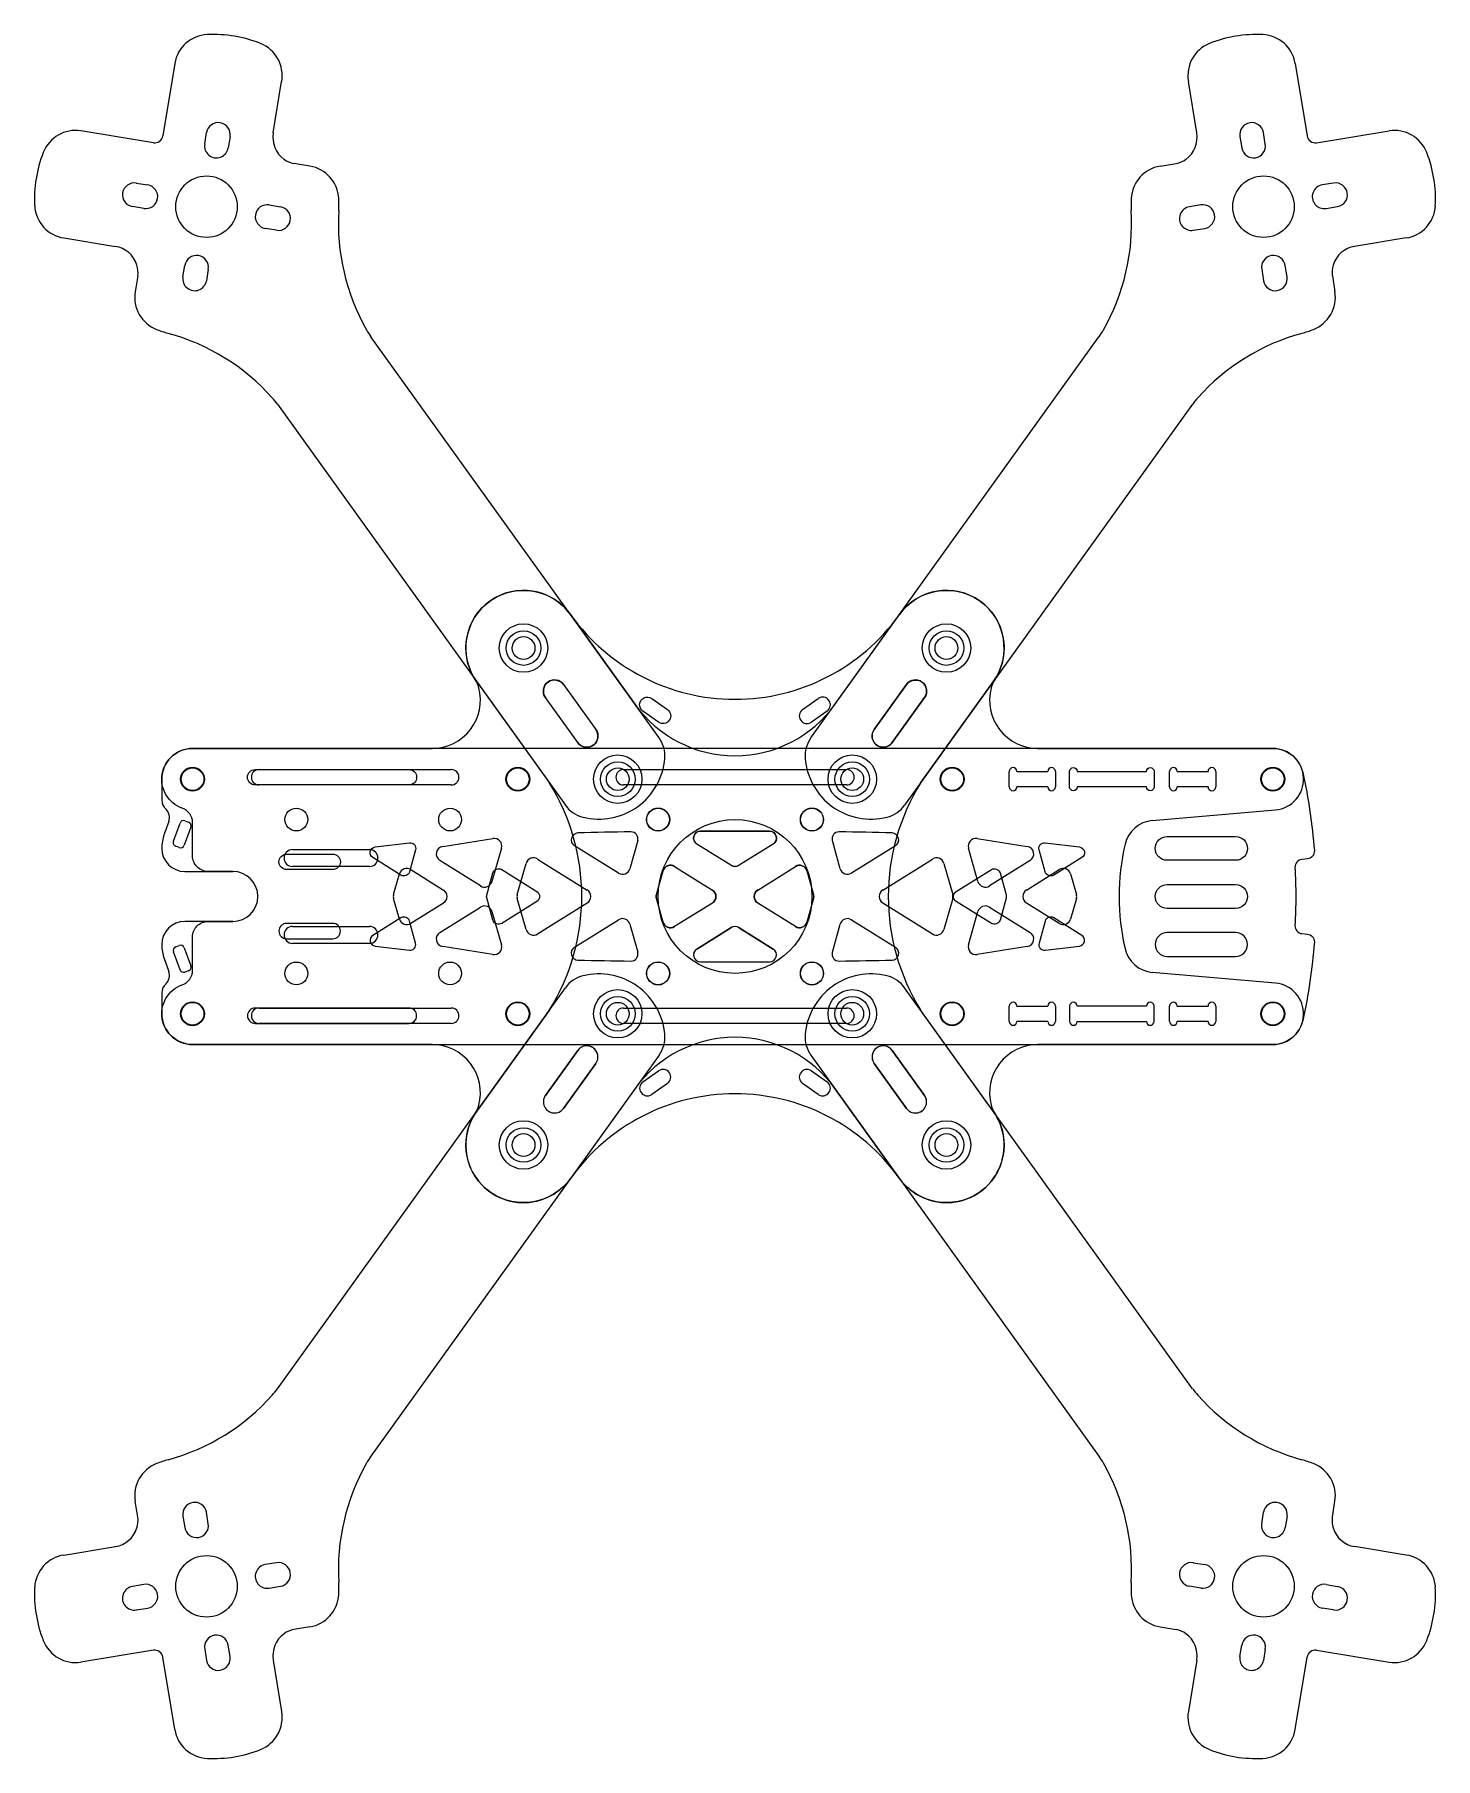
# Model space of a CAD drawing. Header units: millimetres. Extents: x 1 to 183, y -61 to 163.
import ezdxf

# ---------------------------------------------------------------- set-up
doc = ezdxf.new("R2010")
doc.units = ezdxf.units.MM
for name, color, linetype in [('5 Inch Arms', 4, 'Continuous'), ('Locking Plate', 6, 'Continuous'), ('Main Plate', 2, 'Continuous')]:
    doc.layers.add(name, color=color, linetype=linetype)
doc.layers.add('Top Plate', color=1, linetype='Continuous', true_color=0xff0000)

msp = doc.modelspace()

# ---------------------------------------------------------------- linework, layer by layer
at = {"layer": '5 Inch Arms'}
for p, q in [((19.3, 159.04), (17.76, 149.61)), ((165.04, 159.04), (166.58, 149.61)), ((32.11, 150), (33.2, 156.7)), ((152.22, 150), (151.13, 156.7)), ((16.52, 148.72), (7.1, 150.27)), ((167.81, 148.72), (177.24, 150.27)), ((23.19, 148.56), (23.43, 150.04)), ((26.49, 149.54), (26.25, 148.06)), ((157.84, 149.54), (158.08, 148.06)), ((161.14, 148.56), (160.9, 150.04)), ((36.87, 145.68), (34.79, 146.03)), ((147.46, 145.68), (149.54, 146.03)), ((14.3, 143.48), (15.78, 143.24)), ((170.03, 143.48), (168.55, 143.24)), ((15.28, 140.18), (13.8, 140.42)), ((31.57, 140.65), (33.05, 140.41)), ((152.76, 140.65), (151.28, 140.41)), ((169.05, 140.18), (170.53, 140.42)), ((32.55, 137.35), (31.07, 137.59)), ((151.78, 137.35), (153.26, 137.59)), ((4.87, 136.35), (11.57, 135.25)), ((179.46, 136.35), (172.76, 135.25)), ((20.36, 131.29), (20.61, 132.77)), ((23.66, 132.27), (23.42, 130.79)), ((160.67, 132.27), (160.91, 130.79)), ((163.97, 131.29), (163.73, 132.77)), ((14.48, 131.44), (14.14, 129.35)), ((169.86, 131.44), (170.19, 129.35)), ((82.3, 71.34), (44.82, 123.5)), ((102.04, 71.34), (139.51, 123.5)), ((32.64, 114.74), (70.11, 62.59)), ((151.69, 114.74), (114.22, 62.59)), ((71.71, 70.73), (67.51, 76.58)), ((69.87, 78.27), (74.07, 72.43)), ((114.47, 78.27), (110.27, 72.43)), ((112.62, 70.73), (116.82, 76.58)), ((32.64, -13.29), (70.11, 38.86)), ((151.69, -13.29), (114.22, 38.86)), ((82.3, 30.11), (44.82, -22.04)), ((71.71, 30.72), (67.51, 24.87)), ((102.04, 30.11), (139.51, -22.04)), ((112.62, 30.72), (116.82, 24.87)), ((69.87, 23.18), (74.07, 29.03)), ((114.47, 23.18), (110.27, 29.03)), ((14.48, -29.98), (14.14, -27.9)), ((169.86, -29.98), (170.19, -27.9)), ((20.36, -29.84), (20.61, -31.32)), ((23.66, -30.82), (23.42, -29.34)), ((160.67, -30.82), (160.91, -29.34)), ((163.97, -29.84), (163.73, -31.32)), ((4.87, -34.89), (11.57, -33.79)), ((179.46, -34.89), (172.76, -33.79)), ((32.55, -35.9), (31.07, -36.14)), ((151.78, -35.9), (153.26, -36.14)), ((15.28, -38.72), (13.8, -38.97)), ((31.57, -39.2), (33.05, -38.96)), ((152.76, -39.2), (151.28, -38.96)), ((169.05, -38.72), (170.53, -38.97)), ((14.3, -42.03), (15.78, -41.78)), ((170.03, -42.03), (168.55, -41.78)), ((36.87, -44.23), (34.79, -44.58)), ((147.46, -44.23), (149.54, -44.58)), ((26.49, -48.09), (26.25, -46.61)), ((157.84, -48.09), (158.08, -46.61)), ((16.52, -47.27), (7.1, -48.82)), ((19.3, -57.58), (17.76, -48.16)), ((23.19, -47.11), (23.43, -48.59)), ((32.11, -48.55), (33.2, -55.25)), ((152.22, -48.55), (151.13, -55.25)), ((161.14, -47.11), (160.9, -48.59)), ((165.04, -57.58), (166.58, -48.16)), ((167.81, -47.27), (177.24, -48.82))]:
    msp.add_line(p, q, dxfattribs=at)
for centre, radius in [((23.43, 140.41), 4), ((160.91, 140.41), 4), ((64.66, 83.03), 1.48), ((119.67, 83.03), 1.48), ((76.92, 65.98), 1.48), ((107.42, 65.98), 1.48), ((76.92, 35.48), 1.48), ((107.42, 35.48), 1.48), ((64.66, 18.42), 1.48), ((119.67, 18.42), 1.48), ((23.43, -38.96), 4), ((160.91, -38.96), 4)]:
    msp.add_circle(centre, radius, dxfattribs=at)
for centre, radius, start, end in [((23.73, 158.29), 4.5, 92.6273, 170.3852), ((24.36, 146.3), 16.5, 68.2848, 92.8902), ((28.77, 157.46), 4.5, 350.2812, 67.8395), ((155.57, 157.46), 4.5, 112.1605, 189.7188), ((159.97, 146.3), 16.5, 87.1098, 111.7152), ((160.6, 158.29), 4.5, 9.6148, 87.3727), ((6.39, 145.82), 4.5, 81.0148, 158.7727), ((24.96, 149.79), 1.55, 350.7, 170.7), ((159.37, 149.79), 1.55, 9.3, 189.3), ((177.94, 145.82), 4.5, 21.2273, 98.9852), ((16.7, 149.78), 1.07, 260.6804, 350.7196), ((24.72, 148.31), 1.55, 170.7, 350.7), ((35.61, 149.43), 3.55, 170.7334, 233.706), ((148.72, 149.43), 3.55, 306.294, 9.2666), ((159.61, 148.31), 1.55, 189.3, 9.3), ((167.64, 149.78), 1.07, 189.2804, 279.3196), ((17.55, 141.41), 16.5, 158.5098, 183.1152), ((35.29, 148.99), 3, 233.706, 260.483), ((149.05, 148.99), 3, 279.517, 306.294), ((166.78, 141.41), 16.5, 356.8848, 21.4902), ((14.05, 141.95), 1.55, 80.7, 260.7), ((36.13, 141.25), 4.5, 2.9883, 80.483), ((148.2, 141.25), 4.5, 99.517, 177.0117), ((170.28, 141.95), 1.55, 279.3, 99.3), ((15.53, 141.71), 1.55, 260.7, 80.7), ((24.15, 140.62), 16.5, 357.5062, 2.9883), ((160.19, 140.62), 16.5, 177.0117, 182.4938), ((168.8, 141.71), 1.55, 99.3, 279.3), ((5.57, 140.79), 4.5, 183.5605, 261.1188), ((31.32, 139.12), 1.55, 80.7, 260.7), ((32.8, 138.88), 1.55, 260.7, 80.7), ((68.63, 138.25), 28.05, 176.6304, 209.6281), ((115.7, 138.25), 28.05, 330.3719, 3.3696), ((151.53, 138.88), 1.55, 99.3, 279.3), ((153.01, 139.12), 1.55, 279.3, 99.3), ((178.77, 140.79), 4.5, 278.8812, 356.4395), ((10.99, 131.75), 3.55, 17.694, 80.6666), ((173.34, 131.75), 3.55, 99.3334, 162.306), ((11.52, 131.91), 3, 350.917, 17.694), ((22.13, 132.52), 1.55, 350.7, 170.7), ((162.2, 132.52), 1.55, 9.3, 189.3), ((172.82, 131.91), 3, 162.306, 189.083), ((21.89, 131.04), 1.55, 170.7, 350.7), ((162.44, 131.04), 1.55, 189.3, 9.3), ((18.59, 128.64), 4.5, 170.917, 248.4117), ((165.75, 128.64), 4.5, 291.5883, 9.083), ((23, 139.8), 16.5, 248.4117, 253.8938), ((11.06, 96.88), 28.05, 41.7719, 74.7696), ((52.94, 129.33), 10, 209.6281, 215.7), ((131.39, 129.33), 10, 324.3, 330.3719), ((173.28, 96.88), 28.05, 105.2304, 138.2281), ((161.33, 139.8), 16.5, 286.1062, 291.5883), ((24.52, 108.91), 10, 35.7, 41.7719), ((159.82, 108.91), 10, 138.2281, 144.3), ((68.69, 77.43), 1.45, 35.7, 215.7), ((115.64, 77.43), 1.45, 324.3, 144.3), ((72.89, 71.58), 1.45, 215.7, 35.7), ((111.44, 71.58), 1.45, 144.3, 324.3), ((79.05, 69.01), 4, 355.3574, 35.7), ((105.29, 69.01), 4, 144.3, 184.6426), ((74.47, 69.38), 8.59, 256.0426, 355.3574), ((109.86, 69.38), 8.59, 184.6426, 283.9574), ((73.36, 64.92), 4, 215.7, 256.0426), ((110.97, 64.92), 4, 283.9574, 324.3), ((73.36, 36.53), 4, 103.9574, 144.3), ((74.47, 32.07), 8.59, 4.6426, 103.9574), ((109.86, 32.07), 8.59, 76.0426, 175.3574), ((110.97, 36.53), 4, 35.7, 76.0426), ((79.05, 32.44), 4, 324.3, 4.6426), ((105.29, 32.44), 4, 175.3574, 215.7), ((72.89, 29.87), 1.45, 324.3, 144.3), ((111.44, 29.87), 1.45, 35.7, 215.7), ((68.69, 24.03), 1.45, 144.3, 324.3), ((115.64, 24.03), 1.45, 215.7, 35.7), ((24.52, -7.45), 10, 318.2281, 324.3), ((159.82, -7.45), 10, 215.7, 221.7719), ((11.06, 4.57), 28.05, 285.2304, 318.2281), ((173.28, 4.57), 28.05, 221.7719, 254.7696), ((52.94, -27.88), 10, 144.3, 150.3719), ((131.39, -27.88), 10, 29.6281, 35.7), ((18.59, -27.19), 4.5, 111.5883, 189.083), ((23, -38.35), 16.5, 106.1062, 111.5883), ((68.63, -36.8), 28.05, 150.3719, 183.3696), ((115.7, -36.8), 28.05, 356.6304, 29.6281), ((161.33, -38.35), 16.5, 68.4117, 73.8938), ((165.75, -27.19), 4.5, 350.917, 68.4117), ((21.89, -29.59), 1.55, 9.3, 189.3), ((162.44, -29.59), 1.55, 350.7, 170.7), ((10.99, -30.29), 3.55, 279.3334, 342.306), ((11.52, -30.46), 3, 342.306, 9.083), ((22.13, -31.07), 1.55, 189.3, 9.3), ((162.2, -31.07), 1.55, 170.7, 350.7), ((172.82, -30.46), 3, 170.917, 197.694), ((173.34, -30.29), 3.55, 197.694, 260.6666), ((5.57, -39.34), 4.5, 98.8812, 176.4395), ((178.77, -39.34), 4.5, 3.5605, 81.1188), ((31.32, -37.67), 1.55, 99.3, 279.3), ((32.8, -37.43), 1.55, 279.3, 99.3), ((151.53, -37.43), 1.55, 80.7, 260.7), ((153.01, -37.67), 1.55, 260.7, 80.7), ((17.55, -39.96), 16.5, 176.8848, 201.4902), ((14.05, -40.5), 1.55, 99.3, 279.3), ((15.53, -40.25), 1.55, 279.3, 99.3), ((36.13, -39.79), 4.5, 279.517, 357.0117), ((24.15, -39.17), 16.5, 357.0117, 2.4938), ((160.19, -39.17), 16.5, 177.5062, 182.9883), ((148.2, -39.79), 4.5, 182.9883, 260.483), ((168.8, -40.25), 1.55, 80.7, 260.7), ((170.28, -40.5), 1.55, 260.7, 80.7), ((166.78, -39.96), 16.5, 338.5098, 3.1152), ((35.29, -47.54), 3, 99.517, 126.294), ((149.05, -47.54), 3, 53.706, 80.483), ((6.39, -44.37), 4.5, 201.2273, 278.9852), ((24.72, -46.86), 1.55, 9.3, 189.3), ((35.61, -47.98), 3.55, 126.294, 189.2666), ((148.72, -47.98), 3.55, 350.7334, 53.706), ((159.61, -46.86), 1.55, 350.7, 170.7), ((177.94, -44.37), 4.5, 261.0148, 338.7727), ((16.7, -48.33), 1.07, 9.2804, 99.3196), ((24.96, -48.34), 1.55, 189.3, 9.3), ((159.37, -48.34), 1.55, 170.7, 350.7), ((167.64, -48.33), 1.07, 80.6804, 170.7196), ((28.77, -56.01), 4.5, 292.1605, 9.7188), ((155.57, -56.01), 4.5, 170.2812, 247.8395), ((23.73, -56.83), 4.5, 189.6148, 267.3727), ((160.6, -56.83), 4.5, 272.6273, 350.3852), ((24.36, -44.85), 16.5, 267.1098, 291.7152), ((159.97, -44.85), 16.5, 248.2848, 272.8902)]:
    msp.add_arc(centre, radius, start, end, dxfattribs=at)
at = {"layer": 'Locking Plate'}
for p, q in [((70.81, 87.33), (70.75, 87.41)), ((113.58, 87.41), (113.52, 87.33)), ((58.57, 78.65), (67.99, 65.55)), ((116.34, 65.55), (125.76, 78.65)), ((71.71, 70.73), (67.51, 76.58)), ((69.87, 78.27), (74.07, 72.43)), ((100.95, 75.03), (103, 76.47)), ((110.27, 72.43), (114.47, 78.27)), ((116.82, 76.58), (112.62, 70.73)), ((104.15, 74.83), (102.1, 73.4)), ((67.99, 35.91), (58.57, 22.8)), ((125.76, 22.8), (116.34, 35.91)), ((67.51, 24.87), (71.71, 30.72)), ((112.62, 30.72), (116.82, 24.87)), ((74.07, 29.03), (69.87, 23.18)), ((80.19, 26.62), (82.23, 28.06)), ((102.1, 28.06), (104.15, 26.62)), ((114.47, 23.18), (110.27, 29.03)), ((83.38, 26.42), (81.33, 24.99)), ((103, 24.99), (100.95, 26.42)), ((70.75, 14.05), (70.81, 14.13)), ((113.52, 14.13), (113.58, 14.05))]:
    msp.add_line(p, q, dxfattribs=at)
msp.add_lwpolyline([(83.38, 75.03, -1), (82.23, 73.4), (80.19, 74.83, -1), (81.33, 76.47)], format="xyb", close=True, dxfattribs=at)
for centre, radius in [((64.66, 83.03), 3.15), ((64.66, 83.03), 2.25), ((119.67, 83.03), 3.15), ((119.67, 83.03), 2.25), ((76.92, 65.98), 3.15), ((76.92, 65.98), 2.25), ((107.42, 65.98), 3.15), ((107.42, 65.98), 2.25), ((82.17, 60.73), 1.5), ((92.17, 50.73), 10), ((102.17, 60.73), 1.5), ((82.17, 40.73), 1.5), ((102.17, 40.73), 1.5), ((76.92, 35.48), 3.15), ((107.42, 35.48), 3.15), ((76.92, 35.48), 2.25), ((107.42, 35.48), 2.25), ((64.66, 18.42), 3.15), ((64.66, 18.42), 2.25), ((119.67, 18.42), 3.15), ((119.67, 18.42), 2.25)]:
    msp.add_circle(centre, radius, dxfattribs=at)
for centre, radius, start, end in [((64.66, 83.03), 7.5, 35.7, 215.7), ((119.67, 83.03), 7.5, 324.3, 144.3), ((92.17, 102.67), 26.3, 215.7, 324.3), ((68.69, 77.43), 1.45, 35.7, 215.7), ((115.64, 77.43), 1.45, 324.3, 144.3), ((103.57, 75.65), 1, 305, 125), ((101.53, 74.21), 1, 125, 305), ((72.89, 71.58), 1.45, 215.7, 35.7), ((111.44, 71.58), 1.45, 144.3, 324.3), ((44.23, 50.73), 28.01, 328.0479, 31.9521), ((140.11, 50.73), 28.01, 148.0479, 211.9521), ((72.89, 29.87), 1.45, 324.3, 144.3), ((111.44, 29.87), 1.45, 35.7, 215.7), ((82.81, 27.24), 1, 305, 125), ((101.53, 27.24), 1, 55, 235), ((68.69, 24.03), 1.45, 144.3, 324.3), ((92.17, -1.22), 26.3, 35.7, 144.3), ((80.76, 25.81), 1, 125, 305), ((103.57, 25.81), 1, 235, 55), ((115.64, 24.03), 1.45, 215.7, 35.7), ((64.66, 18.42), 7.5, 144.3, 324.3), ((119.67, 18.42), 7.5, 215.7, 35.7)]:
    msp.add_arc(centre, radius, start, end, dxfattribs=at)
at = {"layer": 'Main Plate'}
for points in [[(21.61, 31.48, -0.843039), (20.27, 39.25, 0.317837), (21.61, 41.13), (21.61, 45.48, -0.414214), (23.61, 47.48), (26.86, 47.48, 1), (26.86, 53.98), (23.61, 53.98, -0.414214), (21.61, 55.98), (21.61, 60.32, 0.317837), (20.27, 62.21, -0.843039), (21.61, 69.98), (52.77, 69.98, 0.492011), (58.84, 77.86, 0.077782), (58.34, 78.99, -0.973149), (70.75, 87.41), (79.17, 75.69, 0.512828), (105.16, 75.69), (113.58, 87.41, -0.973149), (125.99, 78.99, 0.077782), (125.49, 77.86, 0.492011), (131.56, 69.98), (162.12, 69.98, -0.352652), (166.02, 66.83, -0.033946), (167.52, 56.69, -0.411771), (166.61, 55.61), (165.91, 55.55, 0.40386), (165, 54.5, -0.025899), (165, 46.95, 0.40386), (165.91, 45.9), (166.61, 45.84, -0.411771), (167.52, 44.77, -0.033946), (166.02, 34.62, -0.352652), (162.12, 31.48), (131.56, 31.48, 0.492011), (125.49, 23.59, 0.077782), (125.99, 22.46, -0.973149), (113.58, 14.05), (105.16, 25.76, 0.512828), (79.17, 25.76), (70.75, 14.05, -0.973149), (58.34, 22.46, 0.077782), (58.84, 23.59, 0.492011), (52.77, 31.48)], [(116.82, 76.58), (112.62, 70.73, -1), (110.27, 72.43), (114.47, 78.27, -1)], [(136.68, 64.98, -1), (135.68, 64.98), (135.68, 66.98, -1), (136.68, 66.98), (145.68, 66.98, -1), (146.68, 66.98), (146.68, 64.98, -1), (145.68, 64.98)], [(29.76, 65.23, -1), (29.76, 67.23), (49.76, 67.23, -1), (49.76, 65.23)], [(96.66, 59.22, -0.751659), (97.14, 57.55), (92.7, 54.78, -0.286684), (91.64, 54.78), (87.2, 57.55, -0.751659), (87.67, 59.22)], [(157.28, 58.53, -1), (157.28, 55.43), (148.37, 55.43, -1), (148.37, 58.53)], [(33.85, 54.23, -1), (33.85, 56.23), (39.85, 56.23, -1), (39.85, 54.23)], [(45.06, 55.79, -0.70656), (45.36, 57.17), (49.81, 57.72, -0.534402), (50.62, 56.78), (49.84, 53.94, -0.501556), (48.72, 53.51)], [(136.97, 57.17, -0.70656), (137.28, 55.79), (133.62, 53.51, -0.501556), (132.5, 53.94), (131.71, 56.78, -0.534402), (132.53, 57.72)], [(60.69, 53.79, -0.501556), (61.82, 54.23), (66.4, 51.36, -0.55435), (66.4, 50.09), (61.82, 47.23, -0.501556), (60.69, 47.66), (59.85, 50.73)], [(84.3, 46.81, -0.501541), (82.81, 47.39), (81.96, 50.46, -0.135658), (81.96, 50.99), (82.81, 54.06, -0.501541), (84.3, 54.64), (89.22, 51.57, -0.554383), (89.22, 49.88)], [(100.03, 54.64, -0.501541), (101.52, 54.06), (102.37, 50.99, -0.135658), (102.37, 50.46), (101.52, 47.39, -0.501541), (100.03, 46.81), (95.12, 49.88, -0.554383), (95.12, 51.57)], [(120.93, 50.09, -0.55435), (120.93, 51.36), (125.52, 54.23, -0.501556), (126.64, 53.79), (127.43, 50.93, -0.135659), (127.43, 50.53), (126.64, 47.66, -0.501556), (125.52, 47.23)], [(148.37, 49.18, -1), (148.37, 52.28), (157.28, 52.28, -1), (157.28, 49.18)], [(33.85, 47.23, 1), (33.85, 45.23), (39.85, 45.23, 1), (39.85, 47.23)], [(45.06, 45.66, 0.70656), (45.36, 44.28), (49.81, 43.73, 0.534402), (50.62, 44.68), (49.84, 47.51, 0.501556), (48.72, 47.95)], [(136.97, 44.28, 0.70656), (137.28, 45.66), (133.62, 47.95, 0.501556), (132.5, 47.51), (131.71, 44.68, 0.534402), (132.53, 43.73)], [(96.66, 42.24, 0.751659), (97.14, 43.9), (92.7, 46.67, 0.286684), (91.64, 46.67), (87.2, 43.9, 0.751659), (87.67, 42.24)], [(157.28, 42.93, 1), (157.28, 46.03), (148.37, 46.03, 1), (148.37, 42.93)], [(29.76, 36.23, 1), (29.76, 34.23), (49.76, 34.23, 1), (49.76, 36.23)], [(136.68, 36.48, 1), (135.68, 36.48), (135.68, 34.48, 1), (136.68, 34.48), (145.68, 34.48, 1), (146.68, 34.48), (146.68, 36.48, 1), (145.68, 36.48)], [(116.82, 24.87), (112.62, 30.72, 1), (110.27, 29.03), (114.47, 23.18, 1)]]:
    msp.add_lwpolyline(points, format="xyb", close=True, dxfattribs=at)
for points in [[(74.07, 72.43, -1), (71.71, 70.73), (67.51, 76.58, -1), (69.87, 78.27), (74.07, 72.43)], [(74.07, 29.03, 1), (71.71, 30.72), (67.51, 24.87, 1), (69.87, 23.18), (74.07, 29.03)]]:
    msp.add_lwpolyline(points, format="xyb", dxfattribs=at)
for centre in [(64.66, 83.03), (119.67, 83.03), (21.61, 65.98), (63.92, 65.98), (76.92, 65.98), (107.42, 65.98), (120.42, 65.98), (162.12, 65.98), (35.11, 60.73), (55.11, 60.73), (82.17, 60.73), (102.17, 60.73), (35.11, 40.73), (55.11, 40.73), (82.17, 40.73), (102.17, 40.73), (21.61, 35.48), (63.92, 35.48), (76.92, 35.48), (107.42, 35.48), (120.42, 35.48), (162.12, 35.48), (64.66, 18.42), (119.67, 18.42)]:
    msp.add_circle(centre, 1.48, dxfattribs=at)
at = {"layer": 'Top Plate'}
for p, q in [((162.12, 69.98), (21.61, 69.98)), ((17.61, 65.98), (17.61, 63.23)), ((30.26, 67.23), (55.26, 67.23)), ((55.26, 65.23), (30.26, 65.23)), ((77.67, 67.23), (106.67, 67.23)), ((106.67, 65.23), (77.67, 65.23)), ((127.84, 64.98), (127.84, 66.98)), ((128.84, 66.98), (132.84, 66.98)), ((133.84, 66.98), (133.84, 64.98)), ((148.69, 64.98), (148.69, 66.98)), ((149.69, 66.98), (153.69, 66.98)), ((154.69, 66.98), (154.69, 64.98)), ((132.84, 64.98), (128.84, 64.98)), ((153.69, 64.98), (149.69, 64.98)), ((20.62, 60.56), (21.09, 60.38)), ((146.44, 60.59), (162.46, 61.99)), ((18.53, 60.47), (17.93, 58.81)), ((19.12, 57.91), (19.98, 60.26)), ((21.39, 59.74), (20.53, 57.39)), ((17.61, 56.99), (17.61, 56.98)), ((19.89, 57.1), (19.42, 57.27)), ((34.62, 56.83), (44.62, 56.83)), ((54.16, 57.24), (60.68, 58.27)), ((61.8, 57.01), (60.56, 52.68)), ((77, 53.76), (71.28, 57.33)), ((79.51, 57.99), (78.5, 54.34)), ((91.64, 54.78), (87.2, 57.55)), ((97.14, 57.55), (92.7, 54.78)), ((105.84, 54.34), (104.83, 57.99)), ((113.05, 57.33), (107.33, 53.76)), ((123.77, 52.68), (122.53, 57.01)), ((123.65, 58.27), (130.18, 57.24)), ((20.61, 53.98), (26.86, 53.98)), ((44.62, 54.63), (34.62, 54.63)), ((50.01, 54.23), (54.25, 51.57)), ((59.07, 52.1), (53.78, 55.41)), ((63.85, 51), (65.01, 55.03)), ((66.5, 55.6), (72.95, 51.57)), ((81.96, 50.99), (82.81, 54.06)), ((84.3, 54.64), (89.22, 51.57)), ((95.12, 51.57), (100.03, 54.64)), ((101.52, 54.06), (102.37, 50.99)), ((111.39, 51.57), (117.84, 55.6)), ((119.33, 55.03), (120.48, 51)), ((130.55, 55.41), (125.26, 52.1)), ((130.08, 51.57), (134.33, 54.23)), ((47.76, 51), (48.52, 53.66)), ((135.82, 53.66), (136.58, 51)), ((48.52, 47.8), (47.76, 50.45)), ((54.25, 49.88), (50.01, 47.23)), ((53.78, 46.05), (59.07, 49.35)), ((65.01, 46.42), (63.85, 50.45)), ((72.95, 49.88), (66.5, 45.85)), ((82.81, 47.39), (81.96, 50.46)), ((89.22, 49.88), (84.3, 46.81)), ((100.03, 46.81), (95.12, 49.88)), ((102.37, 50.46), (101.52, 47.39)), ((117.84, 45.85), (111.39, 49.88)), ((120.48, 50.45), (119.33, 46.42)), ((125.26, 49.35), (130.55, 46.05)), ((134.33, 47.23), (130.08, 49.88)), ((136.58, 50.45), (135.82, 47.8)), ((26.86, 47.48), (20.61, 47.48)), ((60.56, 48.78), (61.8, 44.45)), ((71.28, 44.12), (77, 47.7)), ((78.5, 47.11), (79.51, 43.47)), ((104.83, 43.47), (105.84, 47.11)), ((107.33, 47.7), (113.05, 44.12)), ((122.53, 44.45), (123.77, 48.78)), ((34.62, 46.83), (44.62, 46.83)), ((87.2, 43.9), (91.64, 46.67)), ((92.7, 46.67), (97.14, 43.9)), ((17.61, 44.48), (17.61, 44.46)), ((17.93, 42.65), (18.53, 40.98)), ((19.98, 41.2), (19.12, 43.55)), ((19.42, 44.19), (19.89, 44.36)), ((20.53, 44.06), (21.39, 41.71)), ((44.62, 44.63), (34.62, 44.63)), ((60.68, 43.18), (54.16, 44.21)), ((130.18, 44.21), (123.65, 43.18)), ((21.09, 41.07), (20.62, 40.9)), ((162.46, 39.46), (146.44, 40.86)), ((17.61, 38.22), (17.61, 35.48)), ((30.26, 36.23), (55.26, 36.23)), ((77.67, 36.23), (106.67, 36.23)), ((127.84, 34.48), (127.84, 36.48)), ((128.84, 36.48), (132.84, 36.48)), ((133.84, 36.48), (133.84, 34.48)), ((148.69, 34.48), (148.69, 36.48)), ((149.69, 36.48), (153.69, 36.48)), ((154.69, 36.48), (154.69, 34.48)), ((55.26, 34.23), (30.26, 34.23)), ((106.67, 34.23), (77.67, 34.23)), ((132.84, 34.48), (128.84, 34.48)), ((153.69, 34.48), (149.69, 34.48)), ((21.61, 31.48), (162.12, 31.48))]:
    msp.add_line(p, q, dxfattribs=at)
for centre in [(21.61, 65.98), (63.92, 65.98), (120.42, 65.98), (162.12, 65.98), (21.61, 35.48), (63.92, 35.48), (120.42, 35.48), (162.12, 35.48)]:
    msp.add_circle(centre, 1.55, dxfattribs=at)
for centre, radius, start, end in [((21.61, 65.98), 4, 90, 180), ((162.12, 65.98), 4, 275, 90), ((128.34, 66.98), 0.5, 0, 180), ((133.34, 66.98), 0.5, 0, 180), ((149.19, 66.98), 0.5, 0, 180), ((154.19, 66.98), 0.5, 0, 180), ((30.26, 66.23), 1, 90, 270), ((55.26, 66.23), 1, 270, 90), ((77.67, 66.23), 1, 90, 270), ((106.67, 66.23), 1, 270, 90), ((19.11, 63.23), 1.5, 180, 228.6041), ((128.34, 64.98), 0.5, 180, 0), ((133.34, 64.98), 0.5, 180, 0), ((149.19, 64.98), 0.5, 180, 0), ((154.19, 64.98), 0.5, 180, 0), ((17.12, 60.98), 1.5, 340, 48.6041), ((20.45, 60.09), 0.5, 70, 160), ((146.79, 56.61), 4, 95, 166.9326), ((22.91, 56.99), 5.3, 160, 180), ((20.92, 59.91), 0.5, 340, 70), ((60.84, 57.28), 1, 344.0356, 98.9366), ((71.76, 58.09), 0.9, 91.3236, 238.0065), ((78.64, 58.23), 0.9, 344.5391, 90.8635), ((87.67, 58.32), 0.9, 90.2838, 238.0065), ((96.66, 58.32), 0.9, 301.9935, 89.7162), ((105.69, 58.23), 0.9, 89.1362, 195.4609), ((112.57, 58.09), 0.9, 301.9935, 88.6764), ((123.5, 57.28), 1, 81.0634, 195.9644), ((20.61, 56.98), 3, 180, 270), ((19.59, 57.74), 0.5, 160, 250), ((20.06, 57.57), 0.5, 250, 340), ((34.62, 55.73), 1.1, 90, 270), ((44.62, 55.73), 1.1, 270, 90), ((54.31, 56.26), 1, 98.9366, 238.0065), ((130.02, 56.26), 1, 301.9935, 81.0634), ((172.12, 50.73), 30, 166.9326, 193.0674), ((26.86, 50.73), 3.25, 270, 90), ((49.48, 53.38), 1, 58.0065, 164.0356), ((65.97, 54.76), 1, 58.0065, 164.0356), ((77.53, 54.61), 1, 238.0065, 344.5391), ((83.77, 53.8), 1, 58.0065, 164.5491), ((92.17, 55.63), 1, 238.0065, 301.9935), ((100.56, 53.8), 1, 15.4509, 121.9935), ((106.8, 54.61), 1, 195.4609, 301.9935), ((118.37, 54.76), 1, 15.9644, 121.9935), ((134.85, 53.38), 1, 15.9644, 121.9935), ((53.72, 50.73), 1, 301.9935, 58.0065), ((59.6, 52.95), 1, 238.0065, 344.0356), ((72.42, 50.73), 1, 301.9935, 58.0065), ((88.69, 50.73), 1, 301.9935, 58.0065), ((95.65, 50.73), 1, 121.9935, 238.0065), ((111.92, 50.73), 1, 121.9935, 238.0065), ((124.73, 52.95), 1, 195.9644, 301.9935), ((130.61, 50.73), 1, 121.9935, 238.0065), ((48.72, 50.73), 1, 164.0356, 195.9644), ((59.6, 48.5), 1, 15.9644, 121.9935), ((64.81, 50.73), 1, 164.0356, 195.9644), ((82.92, 50.73), 1, 164.5491, 195.4509), ((101.41, 50.73), 1, 344.5491, 15.4509), ((119.52, 50.73), 1, 344.0356, 15.9644), ((124.73, 48.5), 1, 58.0065, 164.0356), ((135.61, 50.73), 1, 344.0356, 15.9644), ((20.61, 44.48), 3, 90, 180), ((49.48, 48.07), 1, 195.9644, 301.9935), ((77.53, 46.85), 1, 15.4609, 121.9935), ((83.77, 47.66), 1, 195.4509, 301.9935), ((100.56, 47.66), 1, 238.0065, 344.5491), ((106.8, 46.85), 1, 58.0065, 164.5391), ((134.85, 48.07), 1, 238.0065, 344.0356), ((34.62, 45.73), 1.1, 90, 270), ((44.62, 45.73), 1.1, 270, 90), ((54.31, 45.2), 1, 121.9935, 261.0634), ((65.97, 46.7), 1, 195.9644, 301.9935), ((92.17, 45.83), 1, 58.0065, 121.9935), ((118.37, 46.7), 1, 238.0065, 344.0356), ((130.02, 45.2), 1, 278.9366, 58.0065), ((22.91, 44.46), 5.3, 180, 200), ((19.59, 43.72), 0.5, 110, 200), ((20.06, 43.89), 0.5, 20, 110), ((60.84, 44.17), 1, 261.0634, 15.9644), ((71.76, 43.36), 0.9, 121.9935, 268.6761), ((78.64, 43.23), 0.9, 269.1362, 15.4609), ((87.67, 43.14), 0.9, 121.9935, 269.7159), ((96.66, 43.14), 0.9, 270.2838, 58.0065), ((105.69, 43.23), 0.9, 164.5391, 270.8638), ((112.57, 43.36), 0.9, 271.3236, 58.0065), ((123.5, 44.17), 1, 164.0356, 278.9366), ((146.79, 44.85), 4, 193.0674, 265), ((17.12, 40.47), 1.5, 311.3959, 20), ((20.45, 41.37), 0.5, 200, 290), ((20.92, 41.54), 0.5, 290, 20), ((19.11, 38.22), 1.5, 131.3959, 180), ((162.12, 35.48), 4, 270, 85), ((30.26, 35.23), 1, 90, 270), ((55.26, 35.23), 1, 270, 90), ((77.67, 35.23), 1, 90, 270), ((106.67, 35.23), 1, 270, 90), ((128.34, 36.48), 0.5, 0, 180), ((133.34, 36.48), 0.5, 0, 180), ((149.19, 36.48), 0.5, 0, 180), ((154.19, 36.48), 0.5, 0, 180), ((21.61, 35.48), 4, 180, 270), ((128.34, 34.48), 0.5, 180, 0), ((133.34, 34.48), 0.5, 180, 0), ((149.19, 34.48), 0.5, 180, 0), ((154.19, 34.48), 0.5, 180, 0)]:
    msp.add_arc(centre, radius, start, end, dxfattribs=at)
for start_param, end_param in [(1.725475, 1.805337), (1.519619, 1.621974), (1.336255, 1.416118), (4.477848, 4.557711), (4.661211, 4.763566), (4.867067, 4.94693)]:
    msp.add_ellipse((92.17, 50.73), major_axis=(87.9, 0), ratio=0.096702, start_param=start_param, end_param=end_param, dxfattribs=at)

doc.saveas('drawing.dxf')
